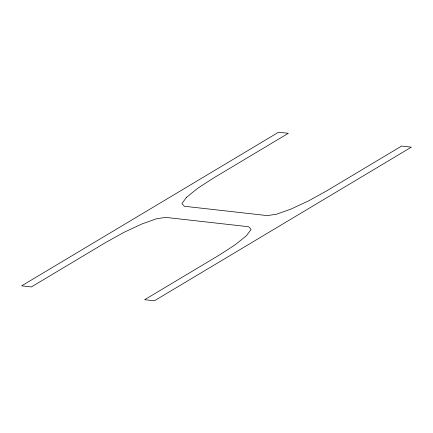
<?xml version="1.0" encoding="UTF-8"?>
<svg xmlns="http://www.w3.org/2000/svg" width="433" height="433" viewBox="0 0 433 433"><rect width="100%" height="100%" fill="white"/><g stroke="black" fill="none" stroke-linecap="round" stroke-linejoin="round"><path stroke-width="0.65" d="M186.52 197.334L181.882 203.602L184.328 206.26L267.296 215.602L276.454 214.248L290.933 209.09L308.529 200.907L326.558 190.948L401.624 146.062L411.35 147.155L154.397 300.789L144.671 299.696L219.742 254.81L235.46 244.591L246.48 235.666L251.118 229.398L248.672 226.74L165.704 217.398L156.546 218.752L142.067 223.91L124.471 232.093L106.442 242.052L31.376 286.938L21.65 285.845L278.603 132.211L288.329 133.304L213.258 178.19L197.54 188.409L186.52 197.334"/></g></svg>
